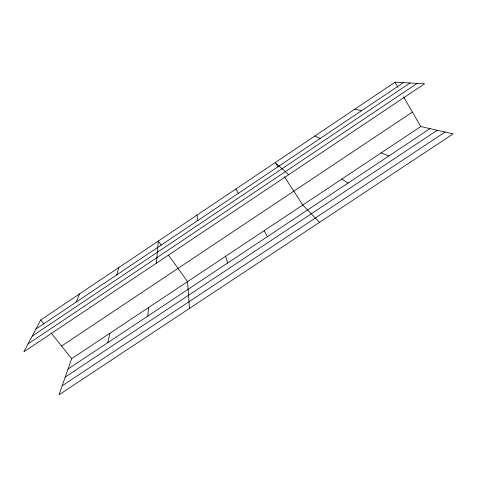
<?xml version="1.0" encoding="UTF-8"?>
<svg xmlns="http://www.w3.org/2000/svg" width="477" height="477" viewBox="0 0 477 477"><rect width="100%" height="100%" fill="white"/><g stroke="black" fill="none" stroke-linecap="round" stroke-linejoin="round"><path stroke-width="0.72" d="M156.432 263.155L158.304 241.052L161.28 245.178M147.757 316.084L148.633 307.51M107.736 342.659L109.996 333.196M116.805 274.83L118.791 267.573M71.669 358.68L58.999 394.801L453.15 133.876L420.78 126.56L71.669 358.68L51.057 332.886M76.183 302.066L79.599 293.874M40.73 319.96L23.85 351.847L424.619 83.755L395.022 82.199L40.73 319.96L43.872 323.895M35.906 329.07L403.447 82.64M32.15 336.172L410.029 82.986M28.054 343.899L417.22 83.368M61.575 346.052L412.384 112.095M68.044 369.019L430.015 128.647M65.224 377.063L437.218 130.275M62.153 385.815L445.071 132.051M354.763 109.209L361.638 110.676M381.141 152.92L388.862 155.973M314.838 136.005L320.18 138.473M341.812 179.066L348.049 183.079M288.692 174.683L275.229 162.585L278.031 166.896M319.536 222.33L302.794 205.009L284.435 176.752M168.512 255.195L187.58 281.615L189.458 308.44M395.022 82.199L398.015 87.351M403.625 97.016L420.78 126.56M264.085 230.749L267.43 236.616M235.942 188.952L238.297 193.37M225.681 256.28L227.612 263.054M196.971 215.109L197.866 220.481"/></g></svg>
